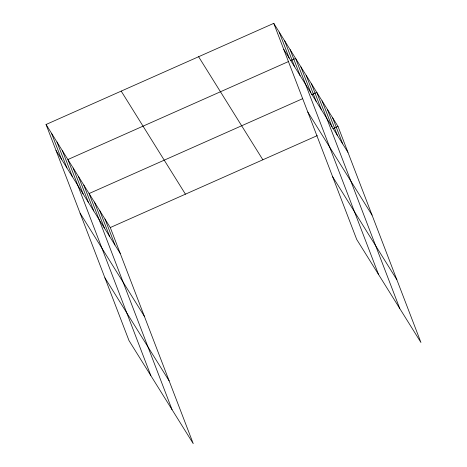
<?xml version="1.0" encoding="UTF-8"?>
<svg xmlns="http://www.w3.org/2000/svg" width="467" height="467" viewBox="0 0 467 467"><rect width="100%" height="100%" fill="white"/><g stroke="black" fill="none" stroke-linecap="round" stroke-linejoin="round"><path stroke-width="0.7" d="M46.052 124.496L110.288 227.552L193.245 443.65L129.003 340.595L46.052 124.496L273.755 23.35L337.997 126.405L420.948 342.504L356.712 239.448L273.755 23.35M288.472 61.551L67.896 159.539L150.847 375.637M290.416 60.692L295.599 58.387L378.55 274.485M302.546 98.724L89.092 193.542L172.043 409.641M311.612 94.696L316.795 92.396L399.746 308.494M110.288 227.552L317.268 135.611M332.813 128.705L337.997 126.405M283.708 49.269L347.944 152.324M307.8 112.027L372.036 215.083M332.621 176.689L396.857 279.745M198.615 56.729L262.851 159.784M121.198 91.118L185.434 194.173M56.005 150.421L120.241 253.47M80.096 213.18L144.332 316.229M104.917 277.836L169.153 380.891M332.697 117.9L342.644 143.818M327.396 109.401L337.343 135.319M322.096 100.895L332.043 126.82M311.495 83.897L321.448 109.815M306.194 75.391L316.147 101.31M300.9 66.892L310.847 92.81M290.135 49.63L300.088 75.549M284.677 40.868L294.624 66.787M279.219 32.112L289.166 58.031M104.993 219.052L114.94 244.971M99.693 210.547L109.64 236.465M94.392 202.048L104.339 227.966M83.791 185.043L93.744 210.961M78.491 176.544L88.444 202.462M73.191 168.038L83.144 193.957M62.432 150.777L72.385 176.695M56.974 142.021L66.921 167.939M51.516 133.258L61.463 159.177"/></g></svg>
